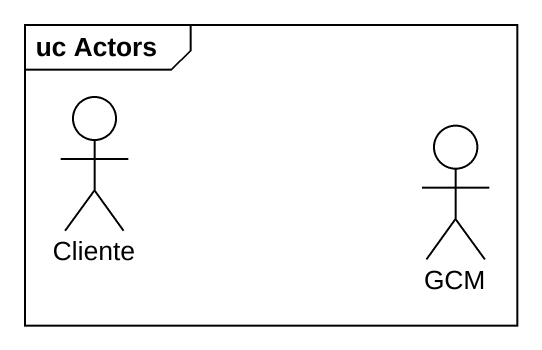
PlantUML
@startuml
mainframe uc Actors
actor Cliente
actor GCM
@enduml
